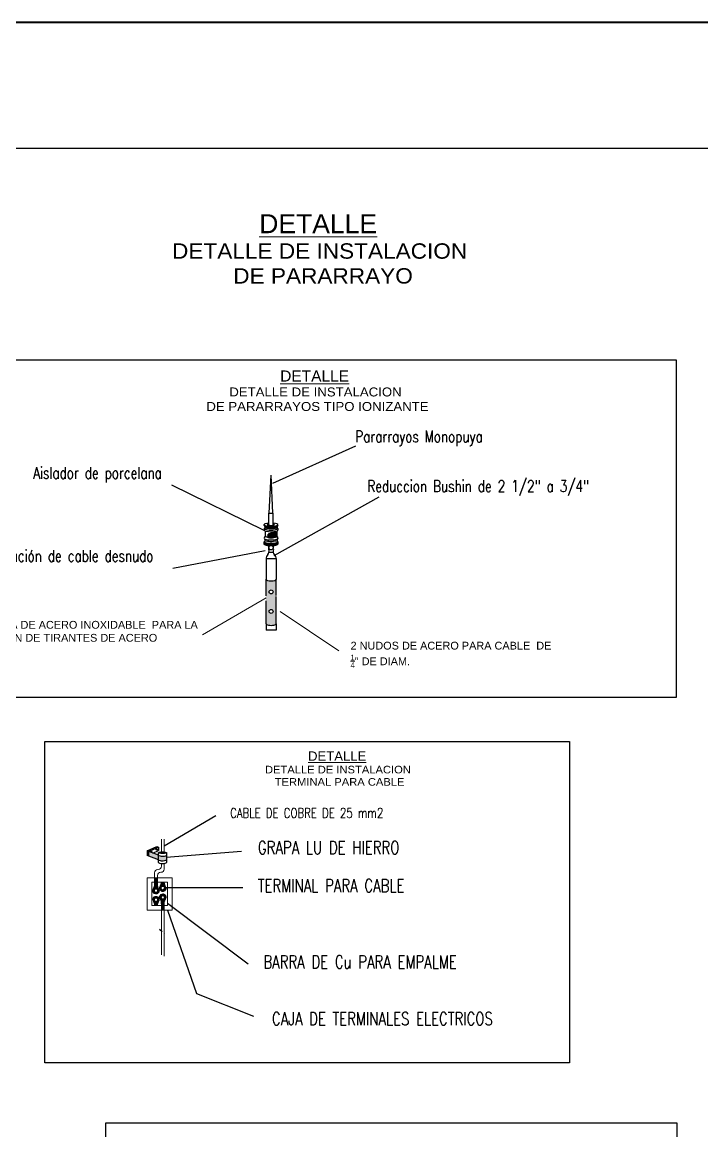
# Model space of a CAD drawing. Header units: inches. Extents: x 1693 to 10990, y 1878 to 5055.
# Drawn here: x 10101.4 to 10214.3, y 4431.2 to 4615.4 of the extents above; entities that cross this region are included whole.
import ezdxf
from ezdxf.enums import TextEntityAlignment as Align

# ---------------------------------------------------------------- set-up
doc = ezdxf.new("R2010")
doc.units = ezdxf.units.IN
for name, color, linetype, lineweight in [('cable de cobre', 20, 'Continuous', 15), ('CABLE DESNUDO', 40, 'Continuous', 30), ('COTAS', 34, 'Continuous', 5), ('ELECTRICAS', 3, 'Continuous', 30), ('MUROS-05', 7, 'Continuous', 40), ('texto', 32, 'Continuous', 13)]:
    doc.layers.add(name, color=color, linetype=linetype, lineweight=lineweight)
for name, color, linetype in [('gancho de pared', 142, 'Continuous'), ('inst- elec', 3, 'Continuous'), ('LEYENDA', 7, 'Continuous'), ('Mastil galvanizado', 212, 'Continuous'), ('Mastil metalico', 144, 'Continuous'), ('P02', 2, 'Continuous')]:
    doc.layers.add(name, color=color, linetype=linetype)
doc.styles.add('COTA', font='swisse.ttf')
doc.styles.add('NOMBRES', font='GOTHIC.TTF')
doc.styles.get("Standard").update_dxf_attribs({"font": 'arial.ttf'})
doc.styles.add('STYLE2', font='romand.shx', dxfattribs={"width": 1.5})
doc.dimstyles.new('50', dxfattribs={"dimtxt": 0.13, "dimasz": 0.11, "dimexe": 0.11, "dimexo": 0.1, "dimgap": 0.05, "dimtad": 2, "dimtih": 1, "dimtoh": 1, "dimzin": 1, "dimdsep": 46, "dimtxsty": 'COTA', "dimblk": 'ARCHTICK', "dimcen": 2.5, "dimdle": 0.1, "dimclrd": 1, "dimclre": 1, "dimclrt": 2, "dimazin": 3, "dimtfac": 1, "dimtmove": 2, "dimatfit": 3, "dimfxl": 1, "dimarcsym": 0})

# ---------------------------------------------------------------- blocks, each defined once
blk = doc.blocks.new('_ArchTick')
at = {"color": 0, "linetype": 'ByBlock', "const_width": 0.15}
blk.add_lwpolyline([(-0.5, -0.5), (0.5, 0.5)], dxfattribs=at)
blk = doc.blocks.new('manija')
h = blk.add_hatch()
h.set_pattern_fill('AR-CONC', color=256)
h.paths.add_polyline_path([(1.14, 0.27), (0.86, 0.38), (-0.86, -0.38), (-0.58, -0.49)])
h.paths.add_polyline_path([(-0.58, -0.49), (-0.86, -0.38), (-0.86, -1.2), (-0.58, -1.31)])
edge = h.paths.add_edge_path()
edge.add_line((-0.58, -0.49), (-0.58, -1.31))
edge.add_line((-0.58, -1.31), (1.15, -2))
edge.add_ellipse((1.86, -1.99), major_axis=(0.71, 0), ratio=0.220728, start_angle=174.7406, end_angle=185.2594, ccw=False)
edge.add_line((1.15, -1.97), (1.15, -1.18))
edge.add_line((1.15, -1.18), (-0.58, -0.49))
edge = h.paths.add_edge_path()
edge.add_ellipse((1.86, -1.17), major_axis=(0.71, 0), ratio=0.220728, start_angle=185.2594, end_angle=359.8686, ccw=False)
edge.add_line((1.15, -1.18), (1.15, -1.97))
edge.add_line((1.15, -1.97), (1.15, -2))
edge.add_ellipse((1.86, -1.99), major_axis=(0.71, 0), ratio=0.220728, start_angle=185.2594, end_angle=359.8686)
edge.add_line((2.57, -1.99), (2.57, -1.17))
h.paths.add_polyline_path([(-0.15, -0.59, 1), (0.03, -0.59, 1)], flags=17)
h.paths.add_polyline_path([(0.93, -0.17, 1), (0.75, -0.17, 1)], flags=17)
edge = h.paths.add_edge_path()
edge.add_ellipse((1.86, -0.72), major_axis=(-0.0897, 0), ratio=0.478139, start_angle=0, end_angle=360)
h = blk.add_hatch()
h.set_pattern_fill('AR-CONC', color=256, scale=0.4)
h.paths.add_polyline_path([(1.14, 0.27), (0.86, 0.38), (-0.86, -0.38), (-0.58, -0.49)])
h.paths.add_polyline_path([(-0.58, -0.49), (-0.86, -0.38), (-0.86, -1.2), (-0.58, -1.31)])
edge = h.paths.add_edge_path()
edge.add_line((-0.58, -0.49), (-0.58, -1.31))
edge.add_line((-0.58, -1.31), (1.15, -2))
edge.add_ellipse((1.86, -1.99), major_axis=(0.71, 0), ratio=0.220728, start_angle=174.7406, end_angle=185.2594, ccw=False)
edge.add_line((1.15, -1.97), (1.15, -1.18))
edge.add_line((1.15, -1.18), (-0.58, -0.49))
edge = h.paths.add_edge_path()
edge.add_ellipse((1.86, -1.17), major_axis=(0.71, 0), ratio=0.220728, start_angle=185.2594, end_angle=359.8686, ccw=False)
edge.add_line((1.15, -1.18), (1.15, -1.97))
edge.add_line((1.15, -1.97), (1.15, -2))
edge.add_ellipse((1.86, -1.99), major_axis=(0.71, 0), ratio=0.220728, start_angle=185.2594, end_angle=359.8686)
edge.add_line((2.57, -1.99), (2.57, -1.17))
h.paths.add_polyline_path([(-0.15, -0.59, 1), (0.03, -0.59, 1)], flags=17)
h.paths.add_polyline_path([(0.75, -0.17, 1), (0.93, -0.17, 1)], flags=17)
edge = h.paths.add_edge_path()
edge.add_ellipse((1.86, -0.72), major_axis=(-0.0897, 0), ratio=0.478139, start_angle=0, end_angle=360)
h = blk.add_hatch()
h.set_pattern_fill('AR-CONC', color=256, scale=0.05)
h.paths.add_polyline_path([(-0.58, -0.49), (-0.86, -0.38), (-0.86, -1.2), (-0.58, -1.31)])
h.paths.add_polyline_path([(1.14, 0.27), (0.86, 0.38), (-0.86, -0.38), (-0.58, -0.49)])
h = blk.add_hatch()
h.set_pattern_fill('AR-CONC', color=256, scale=0.001)
h.paths.add_polyline_path([(-0.58, -0.49), (-0.86, -0.38), (-0.86, -1.2), (-0.58, -1.31)])
h.paths.add_polyline_path([(1.14, 0.27), (0.86, 0.38), (-0.86, -0.38), (-0.58, -0.49)])
edge = h.paths.add_edge_path()
edge.add_line((1.15, -1.18), (-0.58, -0.49))
edge.add_line((-0.58, -0.49), (-0.58, -1.31))
edge.add_line((-0.58, -1.31), (1.15, -2))
edge.add_ellipse((1.86, -1.99), major_axis=(0.71, 0), ratio=0.220728, start_angle=174.7406, end_angle=185.2594, ccw=False)
edge.add_line((1.15, -1.97), (1.15, -1.18))
edge = h.paths.add_edge_path()
edge.add_ellipse((1.86, -1.17), major_axis=(0.71, 0), ratio=0.220728, start_angle=185.2594, end_angle=359.8686, ccw=False)
edge.add_line((1.15, -1.18), (1.15, -1.97))
edge.add_line((1.15, -1.97), (1.15, -2))
edge.add_ellipse((1.86, -1.99), major_axis=(0.71, 0), ratio=0.220728, start_angle=185.2594, end_angle=359.8686)
edge.add_line((2.57, -1.99), (2.57, -1.17))
h.paths.add_polyline_path([(-0.15, -0.59, 1), (0.03, -0.59, 1)], flags=17)
h.paths.add_polyline_path([(0.93, -0.17, 1), (0.75, -0.17, 1)], flags=17)
edge = h.paths.add_edge_path()
edge.add_line((2.57, -0.72), (2.57, -0.72))
edge.add_ellipse((1.86, -0.72), major_axis=(0.71, 0), ratio=0.220728, start_angle=0.1314, end_angle=5.2594)
edge.add_ellipse((1.86, -0.72), major_axis=(0.71, 0), ratio=0.220728, start_angle=5.2594, end_angle=174.7406)
edge.add_line((1.15, -0.71), (1.15, -0.74))
edge.add_ellipse((1.86, -0.72), major_axis=(0.71, 0), ratio=0.220728, start_angle=185.2594, end_angle=359.8686)
edge = h.paths.add_edge_path(flags=16)
edge.add_ellipse((1.86, -0.72), major_axis=(-0.0897, 0), ratio=0.478139, start_angle=0, end_angle=360)
at = {"layer": 'gancho de pared'}
h = blk.add_hatch(dxfattribs=at)
h.set_pattern_fill('AR-CONC', color=256)
h.set_pattern_definition([(50, (-2554.07, -2321.43), (182.1847, -15.939), [19.05, -209.55]), (355, (-2554.07, -2321.43), (-35.243, 191.057), [15.24, -167.641]), (100.4514, (-2538.9, -2322.76), (146.941, 175.118), [16.19, -178.09]), (46.184, (-2554.07, -2270.63), (271.079, -42.042), [28.575, -314.325]), (96.636, (-2531.48, -2274.14), (237.404, 247.426), [24.285, -267.136]), (351.184, (-2554.07, -2270.63), (237.404, 247.426), [22.86, -251.46]), (21, (-2528.67, -2283.33), (151.6144, -102.265), [19.05, -209.55]), (326, (-2528.67, -2283.33), (61.802, 184.188), [15.24, -167.64]), (71.4514, (-2516.04, -2291.86), (213.416, 81.923), [16.19, -178.09]), (37.5, (-2554.074, -2321.434), (3.0886, 84.555), [0, -165.608, 0, -170.18, 0, -168.275]), (7.5, (-2554.07, -2321.43), (66.8197, 100.1806), [0, -97.028, 0, -161.798, 0, -64.135]), (327.5, (-2610.716, -2321.434), (135.5906, -5.7287), [0, -63.5, 0, -198.12, 0, -262.89]), (317.5, (-2636.12, -2321.43), (148.129, 25.4265), [0, -82.55, 0, -131.572, 0, -186.69])])
h.paths.add_polyline_path([(1.14, 0.27), (0.86, 0.38), (-0.86, -0.38), (-0.58, -0.49)])
h.paths.add_polyline_path([(-0.58, -0.49), (-0.86, -0.38), (-0.86, -1.2), (-0.58, -1.31)])
edge = h.paths.add_edge_path()
edge.add_ellipse((1.86, -1.17), major_axis=(0.71, 0), ratio=0.220728, start_angle=185.2594, end_angle=359.8686, ccw=False)
edge.add_line((1.15, -1.18), (1.15, -2))
edge.add_ellipse((1.86, -1.99), major_axis=(0.71, 0), ratio=0.220728, start_angle=185.2594, end_angle=359.8686)
edge.add_line((2.57, -1.99), (2.57, -1.17))
edge = h.paths.add_edge_path()
edge.add_line((1.15, -1.18), (-0.58, -0.49))
edge.add_line((-0.58, -0.49), (-0.58, -1.31))
edge.add_line((-0.58, -1.31), (1.15, -2))
edge.add_ellipse((1.86, -1.99), major_axis=(0.71, 0), ratio=0.220728, start_angle=174.7406, end_angle=185.2594, ccw=False)
edge.add_line((1.15, -1.97), (1.15, -1.18))
edge = h.paths.add_edge_path()
edge.add_ellipse((1.86, -0.72), major_axis=(-0.0897, 0), ratio=0.478139, start_angle=0, end_angle=360)
h.paths.add_polyline_path([(0.75, -0.17, 1), (0.93, -0.17, 1)], flags=17)
h.paths.add_polyline_path([(-0.15, -0.59, 1), (0.03, -0.59, 1)], flags=17)
at = {"layer": 'gancho de pared', "color": 1}
for p, q in [((-0.86, -0.38), (0.86, 0.38)), ((-0.58, -0.49), (1.14, 0.27)), ((0.86, 0.38), (1.14, 0.27)), ((1.14, 0.27), (1.14, -0.35)), ((1.15, -1.18), (-0.86, -0.38)), ((-0.86, -0.38), (-0.86, -1.2)), ((1.15, -2), (-0.86, -1.2)), ((-0.58, -0.49), (-0.58, -1.31)), ((0.16, -0.78), (1.14, -0.35))]:
    blk.add_line(p, q, dxfattribs=at)
at = {"layer": 'gancho de pared'}
for points in [[(1.15, -2.47), (1.15, -0.71)], [(2.57, -0.71), (2.57, -0.71), (2.57, -2.47)]]:
    blk.add_lwpolyline(points, dxfattribs=at)
for centre in [(-0.06, -0.59), (0.84, -0.17)]:
    blk.add_circle(centre, 0.0926, dxfattribs=at)
at = {"layer": 'gancho de pared', "color": 1}
for centre in [(1.86, -1.17), (1.86, -1.99)]:
    blk.add_ellipse(centre, major_axis=(0.71, 0), ratio=0.220728, start_param=3.049798, end_param=6.285479, dxfattribs=at)
at = {"layer": 'gancho de pared'}
blk.add_ellipse((1.86, -0.72), major_axis=(0.71, 0), ratio=0.220728, dxfattribs=at)
blk.add_ellipse((1.86, -2.47), major_axis=(0.71, 0), ratio=0.220729, start_param=3.141593, end_param=6.283185, dxfattribs=at)

msp = doc.modelspace()

# ---------------------------------------------------------------- hatches: boundary and pattern name
at = {"layer": 'cable de cobre', "true_color": 0x2776bb}
h = msp.add_hatch(color=152, dxfattribs=at)
h.dxf.hatch_style = 1
h.paths.add_polyline_path([(10123.918, 4472.527), (10123.917, 4473.264), (10123.451, 4473.263), (10123.45, 4472.527)])
at = {"layer": 'cable de cobre', "true_color": 0x7aafdf}
h = msp.add_hatch(dxfattribs=at)
h.set_pattern_fill('ANGLE', color=143, scale=0.008993, angle=134.92915)
h.set_pattern_definition([(134.92915102, (72665.565113, 1624.70817), (-0.04447311642, -0.04436326592), [0.04568498647, -0.017131869926]), (224.92915102, (72665.565113, 1624.70817), (0.04436326592, -0.04447311642), [0.04568498647, -0.017131869926])])
h.paths.add_polyline_path([(10123.374, 4471.809), (10123.13, 4471.251, 0.0731125), (10123.123, 4471.226, 0.9654659), (10124.224, 4471.053, 0.1331003), (10124.22, 4471.1), (10123.979, 4471.785, -0.0790506), (10123.928, 4472.063), (10123.918, 4472.527), (10123.45, 4472.527), (10123.449, 4472.167, -0.1029903)])
h.paths.add_polyline_path([(10123.947, 4471.159, -1), (10123.407, 4471.159, -1)], flags=16)
h = msp.add_hatch(dxfattribs=at)
h.set_pattern_fill('ANGLE', color=143, scale=0.008993, angle=494.92915)
h.set_pattern_definition([(134.92915102, (72666.69076, 1625.113844), (-0.04447311642, -0.04436326592), [0.04568498647, -0.017131869926]), (224.92915102, (72666.69076, 1625.113844), (0.04436326592, -0.04447311642), [0.04568498647, -0.017131869926])])
edge = h.paths.add_edge_path()
edge.add_line((10124.5, 4472.214), (10124.256, 4471.657))
edge.add_arc((10124.338, 4471.621), 0.0899, 516.38028, 533.10667)
edge.add_arc((10124.802, 4471.565), 0.557, 533.10718, 709.08074)
edge.add_arc((10125.261, 4471.476), 0.0899, 349.08095, 379.40704)
edge.add_line((10125.346, 4471.506), (10125.105, 4472.19))
edge.add_arc((10125.953, 4472.489), 0.899, 181.32757, 199.40704, ccw=False)
edge.add_line((10125.054, 4472.468), (10125.043, 4472.527))
edge.add_line((10125.043, 4472.527), (10124.576, 4472.527))
edge.add_line((10124.576, 4472.527), (10124.575, 4472.527))
edge.add_arc((10123.636, 4472.588), 0.941, 336.62612, 356.31276, ccw=False)
edge = h.paths.add_edge_path(flags=16)
edge.add_arc((10124.802, 4471.565), 0.27, 180, 540)
h = msp.add_hatch(dxfattribs=at)
h.set_pattern_fill('ANGLE', color=143, scale=0.008993, angle=314.92915)
h.set_pattern_definition([(314.92915102, (-52418.211725, 7316.083805), (0.04447311642, 0.04436326592), [0.04568498647, -0.017131869926]), (44.92915102, (-52418.211725, 7316.083805), (-0.04436326592, 0.04447311642), [0.04568498647, -0.017131869926])])
edge = h.paths.add_edge_path()
edge.add_line((10123.979, 4468.983), (10124.223, 4469.541))
edge.add_arc((10124.141, 4469.577), 0.0899, 336.38028, 353.10667)
edge.add_arc((10123.677, 4469.633), 0.557, 353.10718, 529.08074)
edge.add_arc((10123.218, 4469.721), 0.0899, 169.08095, 199.40704)
edge.add_line((10123.133, 4469.692), (10123.374, 4469.007))
edge.add_arc((10122.526, 4468.709), 0.899, 1.32757, 19.40704, ccw=False)
edge.add_line((10123.425, 4468.729), (10123.436, 4468.67))
edge.add_line((10123.436, 4468.67), (10123.903, 4468.671))
edge.add_line((10123.903, 4468.671), (10123.904, 4468.671))
edge.add_arc((10124.843, 4468.61), 0.941, 156.62612, 176.31276, ccw=False)
edge = h.paths.add_edge_path(flags=16)
edge.add_arc((10123.677, 4469.633), 0.27, 0, 360)
h = msp.add_hatch(dxfattribs=at)
h.set_pattern_fill('ANGLE', color=143, scale=0.008993, angle=314.92915)
h.set_pattern_definition([(314.92915102, (-52417.074353, 7316.48948), (0.04447311642, 0.04436326592), [0.04568498647, -0.017131869926]), (44.92915102, (-52417.074353, 7316.48948), (-0.04436326592, 0.04447311642), [0.04568498647, -0.017131869926])])
h.paths.add_polyline_path([(10125.117, 4469.389), (10125.36, 4469.947, 0.0731125), (10125.367, 4469.972, 0.9654659), (10124.267, 4470.144, 0.1331003), (10124.27, 4470.097), (10124.511, 4469.413, -0.0790506), (10124.562, 4469.135), (10124.573, 4468.671), (10125.041, 4468.671), (10125.041, 4469.03, -0.1029903)])
h.paths.add_polyline_path([(10124.544, 4470.039, -1), (10125.084, 4470.039, -1)], flags=16)
at = {"layer": 'cable de cobre', "true_color": 0x2776bb}
h = msp.add_hatch(color=152, dxfattribs=at)
h.dxf.hatch_style = 1
h.paths.add_polyline_path([(10124.573, 4468.671), (10124.574, 4467.934), (10125.039, 4467.934), (10125.041, 4468.671)])
at = {"layer": 'gancho de pared'}
h = msp.add_hatch(dxfattribs=at)
h.set_pattern_fill('AR-CONC', color=256, scale=0.001618)
h.set_pattern_definition([(50, (-31248.01946, -33504.2273), (0.2948231719, -0.0257936729), [0.0308279585, -0.339107544]), (355, (-31248.01946, -33504.2273), (-0.0570332144, 0.309180709), [0.0246623668, -0.2712869806]), (100.4514447, (-31247.9949, -33504.22946), (0.2377899567, 0.2833870235), [0.0261997333, -0.288197306]), (46.1842, (-31248.01946, -33504.1451), (0.4386778706, -0.0680356505), [0.046241938, -0.508661316]), (96.6355576, (-31247.9829, -33504.15077), (0.3841829293, 0.4004011713), [0.039299616, -0.4322963493]), (351.1841512, (-31248.01946, -33504.1451), (0.3841829293, 0.4004011713), [0.036993497, -0.406928619]), (21, (-31247.97836, -33504.16565), (0.2453523448, -0.1654922462), [0.0308279585, -0.339107544]), (326, (-31247.97836, -33504.16565), (0.1000120928, 0.2980650386), [0.0246623668, -0.2712860352]), (71.451445, (-31247.9579, -33504.17944), (0.3453644371, 0.1325727939), [0.0261997333, -0.2881968091]), (37.5, (-31248.01946, -33504.22731), (0.0049981802, 0.13683250569), [0, -0.26799771964, 0, -0.2753964297, 0, -0.27231363384]), (7.5, (-31248.01946, -33504.2273), (0.10813195727, 0.16211877206), [0, -0.15701706887, 0, -0.26183212793, 0, -0.10378746044]), (327.5, (-31248.11112, -33504.22731), (0.21942158778, -0.009270629), [0, -0.1027598618, 0, -0.3206107689, 0, -0.42542582796]), (317.5, (-31248.15223, -33504.2273), (0.2397123498, 0.04114681426), [0, -0.1335878204, 0, -0.2129184337, 0, -0.3021139938])])
edge = h.paths.add_edge_path()
edge.add_ellipse((10142.796, 4515.519), major_axis=(-0.863, 0), ratio=0.3668156, start_angle=359.9998, end_angle=540)
edge.add_line((10143.66, 4515.519), (10143.66, 4522.85))
edge.add_ellipse((10142.796, 4522.889), major_axis=(-0.863, 0), ratio=0.3668156, start_angle=0.73231, end_angle=180, ccw=False)
edge.add_line((10141.933, 4522.816), (10141.933, 4515.519))
h.paths.add_polyline_path([(10143.12, 4520.759, -1), (10142.473, 4520.759, -1)], flags=16)
h.paths.add_polyline_path([(10143.12, 4517.522, -1), (10142.473, 4517.522, -1)], flags=16)
at = {"layer": 'inst- elec'}
h = msp.add_hatch(dxfattribs=at)
h.set_pattern_fill('ACAD_ISO09W100', color=1, scale=0.020196, angle=90, style=0)
h.set_pattern_definition([(90, (9884.22175, 4396.42201), (-0.10097977, 6e-18), [0.48470289, -0.06058786, 0.12117572, -0.06058786, 0.12117572, -0.06058786])])
edge = h.paths.add_edge_path()
edge.add_line((10142.682, 4530.568), (10142.535, 4530.543))
edge.add_line((10142.535, 4530.543), (10142.254, 4530.311))
edge.add_line((10142.254, 4530.311), (10142.217, 4530.03))
edge.add_line((10142.217, 4530.03), (10142.318, 4529.801))
edge.add_ellipse((10142.853, 4532.07), major_axis=(-1.648, 1.648), ratio=1, start_angle=121.72148, end_angle=157.96329)
edge.add_line((10143.762, 4529.924), (10143.762, 4530.743))
edge.add_line((10143.762, 4530.743), (10143.514, 4530.702))
edge.add_line((10143.514, 4530.702), (10143.391, 4530.629))
edge.add_line((10143.391, 4530.629), (10143.196, 4530.641))
edge.add_line((10143.196, 4530.641), (10142.786, 4530.753))
edge.add_line((10142.786, 4530.753), (10142.951, 4530.641))
edge.add_line((10142.951, 4530.641), (10142.682, 4530.568))

# ---------------------------------------------------------------- linework, layer by layer
at = {"color": 1}
msp.add_line((10130.402, 4454.054), (10139.854, 4450.29), dxfattribs=at)
at = {"layer": 'cable de cobre'}
for p, q in [((10124.574, 4477.422), (10124.574, 4479.702)), ((10125.03, 4477.422), (10125.03, 4479.702)), ((10124.574, 4475.18), (10124.574, 4475.662)), ((10125.03, 4474.723), (10125.03, 4475.671)), ((10123.451, 4473.263), (10123.451, 4474.101)), ((10123.917, 4473.264), (10123.917, 4473.644)), ((10123.991, 4474.64), (10124.034, 4474.64)), ((10124.457, 4474.183), (10124.491, 4474.183)), ((10124.574, 4467.934), (10125.039, 4467.933)), ((10124.574, 4463.757), (10124.574, 4467.934)), ((10125.03, 4463.708), (10125.03, 4467.934)), ((10124.574, 4463.757), (10124.574, 4460.453)), ((10125.03, 4463.708), (10125.03, 4460.284))]:
    msp.add_line(p, q, dxfattribs=at)
at = {"layer": 'cable de cobre', "color": 4}
for p, q in [((10123.45, 4472.527), (10123.451, 4473.263)), ((10123.917, 4473.264), (10123.918, 4472.527)), ((10123.374, 4471.809), (10123.13, 4471.251)), ((10123.45, 4472.527), (10123.449, 4472.167)), ((10123.918, 4472.527), (10123.45, 4472.527)), ((10123.918, 4472.527), (10123.928, 4472.063)), ((10123.979, 4471.785), (10124.22, 4471.1)), ((10124.5, 4472.214), (10124.256, 4471.657)), ((10125.052, 4472.527), (10124.576, 4472.527)), ((10125.052, 4472.527), (10125.054, 4472.468)), ((10125.105, 4472.19), (10125.346, 4471.506)), ((10123.374, 4469.007), (10123.133, 4469.692)), ((10123.979, 4468.983), (10124.223, 4469.541)), ((10124.511, 4469.413), (10124.27, 4470.097)), ((10124.573, 4468.671), (10124.562, 4469.135)), ((10125.117, 4469.389), (10125.36, 4469.947)), ((10123.427, 4468.671), (10123.425, 4468.729)), ((10123.427, 4468.671), (10123.903, 4468.671)), ((10124.573, 4468.671), (10125.041, 4468.671)), ((10124.574, 4467.934), (10124.573, 4468.671)), ((10125.041, 4468.671), (10125.039, 4467.934)), ((10125.041, 4468.671), (10125.041, 4469.03))]:
    msp.add_line(p, q, dxfattribs=at)
at = {"layer": 'cable de cobre'}
for points in [[(10122.238, 4467.906), (10126.355, 4467.906), (10126.355, 4473.292), (10122.238, 4473.292)], [(10123.003, 4468.671), (10125.589, 4468.671), (10125.589, 4472.527), (10123.003, 4472.527)]]:
    msp.add_lwpolyline(points, close=True, dxfattribs=at)
at = {"layer": 'cable de cobre', "color": 4}
for centre in [(10123.677, 4471.159), (10124.802, 4471.565), (10123.677, 4469.633), (10124.814, 4470.039)]:
    msp.add_circle(centre, 0.27, dxfattribs=at)
at = {"layer": 'cable de cobre'}
for centre, radius, start, end in [((10124.802, 4478.035), 0.654, 249.5621, 290.4379), ((10124.034, 4475.18), 0.54, 270, 0), ((10124.491, 4474.723), 0.54, 270, 0), ((10123.991, 4474.101), 0.54, 90, 180), ((10124.457, 4473.644), 0.54, 90, 180), ((10125.293, 4463.757), 0.719, 159.59711, 180), ((10125.75, 4463.708), 0.719, 159.70921, 180)]:
    msp.add_arc(centre, radius, start, end, dxfattribs=at)
at = {"layer": 'cable de cobre', "color": 4}
for centre, radius, start, end in [((10123.677, 4471.159), 0.557, 173.10697, 349.08095), ((10123.213, 4471.215), 0.0899, 156.3806, 173.10697), ((10122.55, 4472.169), 0.899, 336.3806, 359.9013), ((10124.828, 4472.083), 0.899, 181.32757, 199.40704), ((10124.018, 4471.071), 0.0899, 349.08095, 19.40704), ((10124.802, 4471.565), 0.557, 173.10697, 349.08095), ((10124.338, 4471.621), 0.0899, 156.3806, 173.10697), ((10123.632, 4472.589), 0.945, 336.66577, 356.27311), ((10125.953, 4472.489), 0.899, 181.32757, 199.40704), ((10125.261, 4471.476), 0.0899, 349.08095, 19.40704), ((10123.218, 4469.721), 0.0899, 169.08095, 199.40704), ((10123.677, 4469.633), 0.557, 353.10697, 169.08095), ((10124.023, 4469.577), 0.0899, 336.3806, 353.10697), ((10124.355, 4470.127), 0.0899, 169.08095, 199.40704), ((10124.814, 4470.039), 0.557, 353.10697, 169.08095), ((10123.663, 4469.114), 0.899, 1.32757, 19.40704), ((10125.941, 4469.029), 0.899, 156.3806, 179.9013), ((10125.278, 4469.983), 0.0899, 336.3806, 353.10697), ((10122.526, 4468.709), 0.899, 1.32757, 19.40704), ((10124.847, 4468.609), 0.945, 156.66577, 176.27311)]:
    msp.add_arc(centre, radius, start, end, dxfattribs=at)
at = {"layer": 'CABLE DESNUDO', "color": 2}
for p, q in [((10142.426, 4527.828), (10142.428, 4528.461)), ((10142.426, 4527.828), (10142.428, 4528.461)), ((10143.167, 4527.828), (10143.17, 4528.461)), ((10143.167, 4527.828), (10143.17, 4528.461))]:
    msp.add_line(p, q, dxfattribs=at)
at = {"layer": 'COTAS', "color": 1}
for p, q in [((10141.95, 4519.786), (10131.382, 4513.608)), ((10144.33, 4517.483), (10154.058, 4510.982))]:
    msp.add_line(p, q, dxfattribs=at)
at = {"layer": 'ELECTRICAS', "color": 2}
msp.add_line((10142.426, 4533.861), (10143.167, 4533.861), dxfattribs=at)
at = {"layer": 'gancho de pared'}
for p, q in [((10141.933, 4522.885), (10141.933, 4520.107)), ((10143.66, 4520.166), (10143.66, 4522.889)), ((10141.933, 4519.283), (10141.933, 4517.486)), ((10143.66, 4517.36), (10143.66, 4520.002)), ((10141.933, 4517.486), (10141.933, 4515.519)), ((10143.66, 4515.519), (10143.66, 4517.36))]:
    msp.add_line(p, q, dxfattribs=at)
for centre in [(10142.796, 4520.759), (10142.796, 4517.522)]:
    msp.add_circle(centre, 0.324, dxfattribs=at)
for centre, start_param, end_param in [((10142.796, 4522.889), 0.0127812, 3.1415927), ((10142.796, 4515.519), 6.2831818, 9.424778)]:
    msp.add_ellipse(centre, major_axis=(-0.863, 0), ratio=0.3668156, start_param=start_param, end_param=end_param, dxfattribs=at)
at = {"layer": 'inst- elec', "color": 2}
for p, q in [((10142.426, 4531.833), (10142.426, 4533.861)), ((10143.167, 4531.847), (10143.167, 4533.861)), ((10141.645, 4531.803), (10141.645, 4531.932)), ((10143.926, 4531.802), (10143.926, 4531.931)), ((10141.645, 4531.286), (10141.645, 4531.015)), ((10143.926, 4531.285), (10143.926, 4531.014)), ((10141.645, 4529.108), (10141.645, 4528.709)), ((10143.926, 4529.107), (10143.926, 4528.708)), ((10141.966, 4526.321), (10143.627, 4526.321)), ((10141.966, 4526.321), (10143.627, 4526.321)), ((10142.436, 4527.377), (10143.157, 4527.377)), ((10142.436, 4527.377), (10143.157, 4527.377))]:
    msp.add_line(p, q, dxfattribs=at)
at = {"layer": 'inst- elec', "color": 1}
for p, q in [((10141.666, 4531.769), (10141.666, 4531.843)), ((10141.735, 4531.76), (10141.735, 4531.83)), ((10141.805, 4531.76), (10141.805, 4531.798)), ((10141.874, 4531.76), (10141.874, 4531.774)), ((10143.679, 4531.76), (10143.679, 4531.768)), ((10143.749, 4531.76), (10143.749, 4531.791)), ((10143.818, 4531.76), (10143.818, 4531.82)), ((10143.887, 4531.76), (10143.887, 4531.843)), ((10141.735, 4531.652), (10141.735, 4531.718)), ((10141.805, 4531.635), (10141.805, 4531.718)), ((10141.805, 4531.568), (10141.805, 4531.593)), ((10141.874, 4531.635), (10141.874, 4531.718)), ((10141.874, 4531.548), (10141.874, 4531.593)), ((10141.944, 4531.635), (10141.944, 4531.718)), ((10141.944, 4531.531), (10141.944, 4531.593)), ((10142.013, 4531.635), (10142.013, 4531.718)), ((10142.013, 4531.516), (10142.013, 4531.593)), ((10142.082, 4531.635), (10142.082, 4531.718)), ((10142.082, 4531.504), (10142.082, 4531.593)), ((10142.152, 4531.635), (10142.152, 4531.714)), ((10142.152, 4531.494), (10142.152, 4531.593)), ((10142.221, 4531.635), (10142.221, 4531.704)), ((10142.221, 4531.485), (10142.221, 4531.593)), ((10142.291, 4531.635), (10142.291, 4531.696)), ((10142.291, 4531.478), (10142.291, 4531.593)), ((10142.36, 4531.635), (10142.36, 4531.689)), ((10142.36, 4531.471), (10142.36, 4531.593)), ((10142.43, 4531.635), (10142.43, 4531.683)), ((10142.43, 4531.466), (10142.43, 4531.593)), ((10142.499, 4531.635), (10142.499, 4531.678)), ((10142.499, 4531.462), (10142.499, 4531.593)), ((10142.568, 4531.635), (10142.568, 4531.674)), ((10142.568, 4531.46), (10142.568, 4531.593)), ((10142.638, 4531.635), (10142.638, 4531.672)), ((10142.638, 4531.458), (10142.638, 4531.593)), ((10142.707, 4531.635), (10142.707, 4531.67)), ((10142.707, 4531.457), (10142.707, 4531.593)), ((10142.777, 4531.635), (10142.777, 4531.669)), ((10142.777, 4531.457), (10142.777, 4531.593)), ((10142.846, 4531.635), (10142.846, 4531.67)), ((10142.846, 4531.458), (10142.846, 4531.593)), ((10142.915, 4531.635), (10142.915, 4531.671)), ((10142.915, 4531.46), (10142.915, 4531.593)), ((10142.985, 4531.635), (10142.985, 4531.673)), ((10142.985, 4531.463), (10142.985, 4531.593)), ((10143.054, 4531.635), (10143.054, 4531.677)), ((10143.054, 4531.467), (10143.054, 4531.593)), ((10143.124, 4531.635), (10143.124, 4531.681)), ((10143.124, 4531.472), (10143.124, 4531.593)), ((10143.193, 4531.635), (10143.193, 4531.687)), ((10143.193, 4531.478), (10143.193, 4531.593)), ((10143.263, 4531.635), (10143.263, 4531.693)), ((10143.263, 4531.486), (10143.263, 4531.593)), ((10143.332, 4531.635), (10143.332, 4531.701)), ((10143.332, 4531.495), (10143.332, 4531.593)), ((10143.401, 4531.635), (10143.401, 4531.711)), ((10143.401, 4531.505), (10143.401, 4531.593)), ((10143.471, 4531.635), (10143.471, 4531.718)), ((10143.471, 4531.518), (10143.471, 4531.593)), ((10143.54, 4531.635), (10143.54, 4531.718)), ((10143.54, 4531.532), (10143.54, 4531.593)), ((10143.61, 4531.635), (10143.61, 4531.718)), ((10143.61, 4531.55), (10143.61, 4531.593)), ((10143.679, 4531.635), (10143.679, 4531.718)), ((10143.679, 4531.571), (10143.679, 4531.593)), ((10143.749, 4531.635), (10143.749, 4531.718)), ((10143.818, 4531.635), (10143.818, 4531.718)), ((10141.666, 4528.76), (10141.666, 4529.059)), ((10141.666, 4528.659), (10141.666, 4528.719)), ((10141.666, 4528.659), (10141.666, 4528.719)), ((10141.735, 4528.76), (10141.735, 4529.006)), ((10141.735, 4528.636), (10141.735, 4528.719)), ((10141.735, 4528.636), (10141.735, 4528.719)), ((10141.805, 4528.76), (10141.805, 4528.975)), ((10141.805, 4528.636), (10141.805, 4528.719)), ((10141.805, 4528.636), (10141.805, 4528.719)), ((10141.805, 4528.575), (10141.805, 4528.594)), ((10141.805, 4528.575), (10141.805, 4528.594)), ((10141.874, 4528.76), (10141.874, 4528.951)), ((10141.874, 4528.636), (10141.874, 4528.719)), ((10141.874, 4528.636), (10141.874, 4528.719)), ((10141.874, 4528.551), (10141.874, 4528.594)), ((10141.874, 4528.551), (10141.874, 4528.594)), ((10141.944, 4528.76), (10141.944, 4528.932)), ((10141.944, 4528.636), (10141.944, 4528.719)), ((10141.944, 4528.636), (10141.944, 4528.719)), ((10141.944, 4528.532), (10141.944, 4528.594)), ((10141.944, 4528.532), (10141.944, 4528.594)), ((10142.013, 4528.76), (10142.013, 4528.916)), ((10142.013, 4528.636), (10142.013, 4528.719)), ((10142.013, 4528.636), (10142.013, 4528.719)), ((10142.013, 4528.516), (10142.013, 4528.594)), ((10142.013, 4528.516), (10142.013, 4528.594)), ((10142.082, 4528.76), (10142.082, 4528.902)), ((10142.082, 4528.76), (10142.082, 4528.902)), ((10142.082, 4528.636), (10142.082, 4528.719)), ((10142.082, 4528.636), (10142.082, 4528.719)), ((10142.082, 4528.511), (10142.082, 4528.594)), ((10142.082, 4528.511), (10142.082, 4528.594)), ((10142.152, 4528.76), (10142.152, 4528.89)), ((10142.152, 4528.76), (10142.152, 4528.89)), ((10142.152, 4528.636), (10142.152, 4528.719)), ((10142.152, 4528.636), (10142.152, 4528.719)), ((10142.152, 4528.511), (10142.152, 4528.594)), ((10142.152, 4528.511), (10142.152, 4528.594)), ((10142.221, 4528.76), (10142.221, 4528.88)), ((10142.221, 4528.76), (10142.221, 4528.88)), ((10142.221, 4528.636), (10142.221, 4528.719)), ((10142.221, 4528.636), (10142.221, 4528.719)), ((10142.221, 4528.511), (10142.221, 4528.594)), ((10142.221, 4528.511), (10142.221, 4528.594)), ((10142.291, 4528.76), (10142.291, 4528.872)), ((10142.291, 4528.76), (10142.291, 4528.872)), ((10142.291, 4528.636), (10142.291, 4528.719)), ((10142.291, 4528.636), (10142.291, 4528.719)), ((10142.291, 4528.511), (10142.291, 4528.594)), ((10142.291, 4528.511), (10142.291, 4528.594)), ((10142.36, 4528.76), (10142.36, 4528.865)), ((10142.36, 4528.76), (10142.36, 4528.865)), ((10142.36, 4528.636), (10142.36, 4528.719)), ((10142.36, 4528.636), (10142.36, 4528.719)), ((10142.36, 4528.511), (10142.36, 4528.594)), ((10142.36, 4528.511), (10142.36, 4528.594)), ((10142.36, 4528.465), (10142.36, 4528.469)), ((10142.36, 4528.465), (10142.36, 4528.469)), ((10142.43, 4528.76), (10142.43, 4528.859)), ((10142.43, 4528.76), (10142.43, 4528.859)), ((10142.43, 4528.636), (10142.43, 4528.719)), ((10142.43, 4528.636), (10142.43, 4528.719)), ((10142.43, 4528.511), (10142.43, 4528.594)), ((10142.43, 4528.511), (10142.43, 4528.594)), ((10142.43, 4528.46), (10142.43, 4528.469)), ((10142.43, 4528.46), (10142.43, 4528.469)), ((10142.499, 4528.76), (10142.499, 4528.854)), ((10142.499, 4528.76), (10142.499, 4528.854)), ((10142.499, 4528.636), (10142.499, 4528.719)), ((10142.499, 4528.636), (10142.499, 4528.719)), ((10142.499, 4528.511), (10142.499, 4528.594)), ((10142.499, 4528.511), (10142.499, 4528.594)), ((10142.499, 4528.455), (10142.499, 4528.469)), ((10142.499, 4528.455), (10142.499, 4528.469)), ((10142.568, 4528.76), (10142.568, 4528.851)), ((10142.568, 4528.76), (10142.568, 4528.851)), ((10142.568, 4528.636), (10142.568, 4528.719)), ((10142.568, 4528.636), (10142.568, 4528.719)), ((10142.568, 4528.511), (10142.568, 4528.594)), ((10142.568, 4528.511), (10142.568, 4528.594)), ((10142.568, 4528.451), (10142.568, 4528.469)), ((10142.568, 4528.451), (10142.568, 4528.469)), ((10142.638, 4528.76), (10142.638, 4528.848)), ((10142.638, 4528.76), (10142.638, 4528.848)), ((10142.638, 4528.636), (10142.638, 4528.719)), ((10142.638, 4528.636), (10142.638, 4528.719)), ((10142.638, 4528.511), (10142.638, 4528.594)), ((10142.638, 4528.511), (10142.638, 4528.594)), ((10142.638, 4528.449), (10142.638, 4528.469)), ((10142.638, 4528.449), (10142.638, 4528.469)), ((10142.707, 4528.76), (10142.707, 4528.847)), ((10142.707, 4528.76), (10142.707, 4528.847)), ((10142.707, 4528.636), (10142.707, 4528.719)), ((10142.707, 4528.636), (10142.707, 4528.719)), ((10142.707, 4528.511), (10142.707, 4528.594)), ((10142.707, 4528.511), (10142.707, 4528.594)), ((10142.707, 4528.447), (10142.707, 4528.469)), ((10142.707, 4528.447), (10142.707, 4528.469)), ((10142.777, 4528.76), (10142.777, 4528.846)), ((10142.777, 4528.76), (10142.777, 4528.846)), ((10142.777, 4528.636), (10142.777, 4528.719)), ((10142.777, 4528.636), (10142.777, 4528.719)), ((10142.777, 4528.511), (10142.777, 4528.594)), ((10142.777, 4528.511), (10142.777, 4528.594)), ((10142.777, 4528.446), (10142.777, 4528.469)), ((10142.777, 4528.446), (10142.777, 4528.469)), ((10142.846, 4528.76), (10142.846, 4528.846)), ((10142.846, 4528.76), (10142.846, 4528.846)), ((10142.846, 4528.636), (10142.846, 4528.719)), ((10142.846, 4528.636), (10142.846, 4528.719)), ((10142.846, 4528.511), (10142.846, 4528.594)), ((10142.846, 4528.511), (10142.846, 4528.594)), ((10142.846, 4528.447), (10142.846, 4528.469)), ((10142.846, 4528.447), (10142.846, 4528.469)), ((10142.915, 4528.76), (10142.915, 4528.848)), ((10142.915, 4528.76), (10142.915, 4528.848)), ((10142.915, 4528.636), (10142.915, 4528.719)), ((10142.915, 4528.636), (10142.915, 4528.719)), ((10142.915, 4528.511), (10142.915, 4528.594)), ((10142.915, 4528.511), (10142.915, 4528.594)), ((10142.915, 4528.448), (10142.915, 4528.469)), ((10142.915, 4528.448), (10142.915, 4528.469)), ((10142.985, 4528.76), (10142.985, 4528.85)), ((10142.985, 4528.76), (10142.985, 4528.85)), ((10142.985, 4528.636), (10142.985, 4528.719)), ((10142.985, 4528.636), (10142.985, 4528.719)), ((10142.985, 4528.511), (10142.985, 4528.594)), ((10142.985, 4528.511), (10142.985, 4528.594)), ((10142.985, 4528.45), (10142.985, 4528.469)), ((10142.985, 4528.45), (10142.985, 4528.469)), ((10143.054, 4528.76), (10143.054, 4528.853)), ((10143.054, 4528.76), (10143.054, 4528.853)), ((10143.054, 4528.636), (10143.054, 4528.719)), ((10143.054, 4528.636), (10143.054, 4528.719)), ((10143.054, 4528.511), (10143.054, 4528.594)), ((10143.054, 4528.511), (10143.054, 4528.594)), ((10143.054, 4528.454), (10143.054, 4528.469)), ((10143.054, 4528.454), (10143.054, 4528.469)), ((10143.124, 4528.76), (10143.124, 4528.858)), ((10143.124, 4528.76), (10143.124, 4528.858)), ((10143.124, 4528.636), (10143.124, 4528.719)), ((10143.124, 4528.636), (10143.124, 4528.719)), ((10143.124, 4528.511), (10143.124, 4528.594)), ((10143.124, 4528.511), (10143.124, 4528.594)), ((10143.124, 4528.458), (10143.124, 4528.469)), ((10143.124, 4528.458), (10143.124, 4528.469)), ((10143.193, 4528.76), (10143.193, 4528.863)), ((10143.193, 4528.76), (10143.193, 4528.863)), ((10143.193, 4528.636), (10143.193, 4528.719)), ((10143.193, 4528.636), (10143.193, 4528.719)), ((10143.193, 4528.511), (10143.193, 4528.594)), ((10143.193, 4528.511), (10143.193, 4528.594)), ((10143.193, 4528.463), (10143.193, 4528.469)), ((10143.193, 4528.463), (10143.193, 4528.469)), ((10143.263, 4528.76), (10143.263, 4528.87)), ((10143.263, 4528.76), (10143.263, 4528.87)), ((10143.263, 4528.636), (10143.263, 4528.719)), ((10143.263, 4528.636), (10143.263, 4528.719)), ((10143.263, 4528.511), (10143.263, 4528.594)), ((10143.263, 4528.511), (10143.263, 4528.594)), ((10143.332, 4528.76), (10143.332, 4528.878)), ((10143.332, 4528.76), (10143.332, 4528.878)), ((10143.332, 4528.636), (10143.332, 4528.719)), ((10143.332, 4528.636), (10143.332, 4528.719)), ((10143.332, 4528.511), (10143.332, 4528.594)), ((10143.332, 4528.511), (10143.332, 4528.594)), ((10143.401, 4528.76), (10143.401, 4528.887)), ((10143.401, 4528.76), (10143.401, 4528.887)), ((10143.401, 4528.636), (10143.401, 4528.719)), ((10143.401, 4528.636), (10143.401, 4528.719)), ((10143.401, 4528.511), (10143.401, 4528.594)), ((10143.401, 4528.511), (10143.401, 4528.594)), ((10143.471, 4528.76), (10143.471, 4528.898)), ((10143.471, 4528.76), (10143.471, 4528.898)), ((10143.471, 4528.636), (10143.471, 4528.719)), ((10143.471, 4528.636), (10143.471, 4528.719)), ((10143.471, 4528.511), (10143.471, 4528.594)), ((10143.471, 4528.511), (10143.471, 4528.594)), ((10143.54, 4528.76), (10143.54, 4528.911)), ((10143.54, 4528.636), (10143.54, 4528.719)), ((10143.54, 4528.636), (10143.54, 4528.719)), ((10143.54, 4528.512), (10143.54, 4528.594)), ((10143.54, 4528.512), (10143.54, 4528.594)), ((10143.61, 4528.76), (10143.61, 4528.926)), ((10143.61, 4528.636), (10143.61, 4528.719)), ((10143.61, 4528.636), (10143.61, 4528.719)), ((10143.61, 4528.527), (10143.61, 4528.594)), ((10143.61, 4528.527), (10143.61, 4528.594)), ((10143.679, 4528.76), (10143.679, 4528.945)), ((10143.679, 4528.636), (10143.679, 4528.719)), ((10143.679, 4528.636), (10143.679, 4528.719)), ((10143.679, 4528.545), (10143.679, 4528.594)), ((10143.679, 4528.545), (10143.679, 4528.594)), ((10143.749, 4528.76), (10143.749, 4528.967)), ((10143.749, 4528.636), (10143.749, 4528.719)), ((10143.749, 4528.636), (10143.749, 4528.719)), ((10143.749, 4528.568), (10143.749, 4528.594)), ((10143.749, 4528.568), (10143.749, 4528.594)), ((10143.818, 4528.76), (10143.818, 4528.996)), ((10143.818, 4528.636), (10143.818, 4528.719)), ((10143.818, 4528.636), (10143.818, 4528.719)), ((10143.887, 4528.76), (10143.887, 4529.04)), ((10143.887, 4528.64), (10143.887, 4528.719)), ((10143.887, 4528.64), (10143.887, 4528.719))]:
    msp.add_line(p, q, dxfattribs=at)
at = {"layer": 'inst- elec'}
msp.add_line((10141.645, 4530.002), (10141.645, 4530.002), dxfattribs=at)
at = {"layer": 'inst- elec', "color": 2}
for points in [[(10141.809, 4530.88), (10141.809, 4529.986)], [(10143.762, 4530.88), (10143.762, 4529.924)]]:
    msp.add_lwpolyline(points, dxfattribs=at)
at = {"layer": 'inst- elec', "color": 3}
msp.add_circle((10142.796, 4528.108), 0.371, dxfattribs=at)
msp.add_circle((10142.796, 4528.108), 0.371, dxfattribs=at)
at = {"layer": 'inst- elec', "color": 2}
for centre, radius, start, end in [((10141.954, 4529.709), 0.312, 117.56571, 188.82671), ((10141.798, 4531.234), 0.161, 85.75066, 161.10271), ((10143.618, 4529.709), 0.312, 351.17329, 62.43429), ((10143.773, 4531.232), 0.161, 18.80757, 75.88792), ((10142.796, 4526.321), 0.831, 129.7006, 188.37134), ((10142.796, 4526.321), 0.831, 129.7006, 188.37134), ((10141.348, 4527.578), 1.106, 326.04016, 13.0945), ((10141.348, 4527.578), 1.106, 326.04016, 13.0945), ((10144.245, 4527.578), 1.106, 166.9055, 213.95984), ((10144.245, 4527.578), 1.106, 166.9055, 213.95984), ((10142.796, 4526.321), 0.831, 351.62866, 50.2994), ((10142.796, 4526.321), 0.831, 351.62866, 50.2994)]:
    msp.add_arc(centre, radius, start, end, dxfattribs=at)
for centre, major_axis, ratio, start_param, end_param in [((10142.786, 4531.931), (-1.14, 0.001), 0.2297979, 5.0338216, 10.6545362), ((10142.753, 4531.949), (-0.614, 0), 0.2236284, 5.2743972, 10.2549257), ((10142.786, 4531.285), (-1.14, 0.001), 0.2297979, 6.2824977, 9.424778), ((10142.786, 4531.015), (-1.14, 0.001), 0.2297979, 6.2855293, 9.4249798), ((10142.737, 4531.719), (-1.14, 0.001), 0.2297979, 6.8476194, 9.175429), ((10142.853, 4532.07), (-1.648, 1.648), 1, 1.8919455, 2.7569795), ((10142.786, 4529.66), (-1.14, 0.001), 0.2297979, 6.2831853, 9.4249798), ((10142.786, 4529.108), (-1.14, 0.001), 0.2297979, 6.2831853, 9.424778), ((10142.786, 4528.708), (-1.14, 0.001), 0.2297979, 6.2831853, 9.4249798), ((10142.786, 4528.708), (-1.14, 0.001), 0.2297979, 6.2831853, 9.4249798)]:
    msp.add_ellipse(centre, major_axis=major_axis, ratio=ratio, start_param=start_param, end_param=end_param, dxfattribs=at)
at = {"layer": 'inst- elec'}
msp.add_ellipse((10142.786, 4530.001), major_axis=(-1.14, 0.001), ratio=0.2297979, start_param=6.2815766, end_param=6.2833872, dxfattribs=at)
at = {"layer": 'inst- elec', "color": 2}
msp.add_open_spline([(10141.645, 4531.803), (10141.742, 4531.647), (10141.838, 4531.491), (10141.81, 4531.394)], degree=3, dxfattribs=at)
for points, knots in [([(10143.926, 4531.802), (10143.835, 4531.654), (10143.742, 4531.501), (10143.811, 4531.392), (10143.813, 4531.388)], [0, 0, 0, 0, 0.16658281, 0.1719188, 0.1719188, 0.1719188, 0.1719188]), ([(10141.646, 4529.661), (10141.737, 4529.491), (10141.849, 4529.283), (10141.704, 4529.155), (10141.675, 4529.132)], [0, 0, 0, 0, 0.18528611, 0.22696467, 0.22696467, 0.22696467, 0.22696467])]:
    msp.add_open_spline(points, degree=3, knots=knots, dxfattribs=at)
at = {"layer": 'inst- elec'}
for points in [[(10141.645, 4531.286), (10141.645, 4531.286), (10141.645, 4531.286), (10141.645, 4531.286)], [(10143.926, 4531.285), (10143.926, 4531.285), (10143.926, 4531.285), (10143.926, 4531.285)]]:
    msp.add_open_spline(points, degree=3, dxfattribs=at)
at = {"layer": 'inst- elec', "color": 1}
for points in [[(10141.81, 4531.394), (10142.66, 4531.277), (10143.813, 4531.388)], [(10141.79, 4529.268), (10142.64, 4529.151), (10143.793, 4529.262)]]:
    msp.add_spline(points, degree=3, dxfattribs=at)
at = {"layer": 'inst- elec', "color": 2}
for points in [[(10141.645, 4529.108), (10141.65, 4529.125), (10141.677, 4529.132)], [(10143.926, 4529.66), (10143.823, 4529.204), (10143.926, 4529.107)]]:
    msp.add_spline(points, degree=3, dxfattribs=at)
at = {"layer": 'Mastil galvanizado'}
for p, q in [((10141.966, 4526.321), (10141.966, 4522.803)), ((10143.627, 4526.321), (10143.627, 4522.803)), ((10141.966, 4515.434), (10141.966, 4514.431)), ((10143.627, 4515.434), (10143.627, 4514.431)), ((10143.627, 4514.431), (10141.966, 4514.431))]:
    msp.add_line(p, q, dxfattribs=at)
at = {"layer": 'Mastil metalico'}
msp.add_lwpolyline([(10124.726, 4464.297), (10124.262, 4464.695)], dxfattribs=at)
at = {"layer": 'MUROS-05', "color": 4}
msp.add_lwpolyline([(10353.265, 4328.708), (10017.335, 4328.713), (10017.354, 4615.387), (10353.265, 4615.389)], close=True, dxfattribs=at)
at = {"layer": 'P02'}
for p in [(10142.498, 4533.861), (10143.095, 4533.861)]:
    msp.add_line(p, (10142.796, 4540.135), dxfattribs=at)
at = {"layer": 'P02', "color": 4}
for points in [[(10028.868, 4594.474), (10219.594, 4594.474), (10219.594, 4341.802), (10028.868, 4341.802)], [(10086.086, 4559.298), (10210.058, 4559.298), (10210.058, 4503.208), (10086.086, 4503.208)], [(10105.211, 4495.916), (10192.353, 4495.916), (10192.353, 4442.534), (10105.211, 4442.534)], [(10210.193, 4382.023), (10115.349, 4382.023), (10115.349, 4432.555), (10210.193, 4432.555)]]:
    msp.add_lwpolyline(points, close=True, dxfattribs=at)

# ---------------------------------------------------------------- block references
at = {"layer": 'gancho de pared', "xscale": 0.9384302687196059, "yscale": 0.9384302687196059, "zscale": 0.9384302687196059}
msp.add_blockref('manija', (10123.003, 4478.122), dxfattribs=at)

# ---------------------------------------------------------------- texts
at = {"layer": 'COTAS', "style": 'STYLE2', "width": 0.75}
for s, height, p in [('Pararrayos Monopuya', 1.94192, (10156.781, 4545.611)), ('Aislador de porcelana', 1.94192, (10103.294, 4539.562)), ('Reduccion Bushin de 2 1/2" a 3/4"', 1.94192, (10158.783, 4537.368)), ('Perno de Fijación de cable desnudo', 1.94192, (10087.365, 4525.771)), ('CABLE DE COBRE DE 25 mm2', 1.64909, (10135.99, 4483.216)), ('GRAPA LU DE HIERRO', 2.15835, (10140.596, 4477.218)), ('TERMINAL PARA CABLE ', 2.15835, (10140.596, 4470.906)), ('BARRA DE Cu PARA EMPALME', 2.15835, (10141.514, 4458.235)), ('CAJA DE TERMINALES ELECTRICOS', 2.15835, (10142.94, 4448.794))]:
    msp.add_text(s, height=height, dxfattribs=at).set_placement(p)
at = {"layer": 'COTAS', "char_height": 1.29461, "attachment_point": 1}
for s, insert, width in [('\\A1;TUERCA DE ACERO INOXIDABLE  PARA LA FIJACION DE TIRANTES DE ACERO{\\H1.0003x; }', (10093.24, 4515.941), 40.7051), ('\\A1;{\\fArial|b0|i0|c0|p34;2 NUDOS DE ACERO PARA CABLE  DE \\H0.7x;\\S1/4;\\H1.429x;" DE DIAM.}', (10155.99, 4512.481), 34.5906)]:
    msp.add_mtext(s, dxfattribs=dict(at, insert=insert, width=width))
at = {"layer": 'LEYENDA', "color": 4, "ltscale": 0.1, "style": 'NOMBRES', "width": 1.1}
for s, height, p in [('DETALLE DE INSTALACION', 2.55226, (10150.858, 4577.38)), ('DE PARARRAYO ', 2.55226, (10151.943, 4573.251)), ('DETALLE DE INSTALACION', 1.4905, (10150.169, 4553.97)), ('DE PARARRAYOS TIPO IONIZANTE ', 1.4905, (10150.803, 4551.558)), ('DETALLE DE INSTALACION', 1.26184, (10153.896, 4491.246)), ('TERMINAL PARA CABLE ', 1.26184, (10154.433, 4489.205))]:
    msp.add_text(s, height=height, dxfattribs=at).set_placement(p, align=Align.MIDDLE_CENTER)
at = {"layer": 'texto', "color": 4, "attachment_point": 5}
for insert, char_height, width in [((10150.613, 4581.915), 3.15093, 33.02749), ((10150.026, 4556.618), 1.84012, 19.28777), ((10153.775, 4493.488), 1.55782, 16.32881)]:
    msp.add_mtext('{\\fSwis721 BlkEx BT|b0|i0|c0|p34;\\LDETALLE }', dxfattribs=dict(at, insert=insert, char_height=char_height, width=width))

# ---------------------------------------------------------------- leaders
for points in [[(10125.03, 4478.562), (10133.643, 4483.61)], [(10125.381, 4476.675), (10137.907, 4477.684)], [(10125.045, 4471.682), (10138.081, 4471.641)], [(10125.589, 4469.08), (10138.998, 4458.97)], [(10125.599, 4467.906), (10130.402, 4454.054)]]:
    msp.add_leader(points, dimstyle='50', override={"dimasz": 0.08, "dimgap": 0.05, "dimtad": 0})
at = {"layer": 'COTAS'}
for points in [[(10143.095, 4538.811), (10156.873, 4545.046)], [(10141.665, 4530.935), (10126.317, 4538.507)], [(10143.327, 4526.83), (10160.733, 4536.525)], [(10141.805, 4527.599), (10126.456, 4524.622)]]:
    msp.add_leader(points, dimstyle='50', override={"dimasz": 0.08, "dimgap": 0.05, "dimtad": 0}, dxfattribs=at)

doc.saveas('drawing.dxf')
